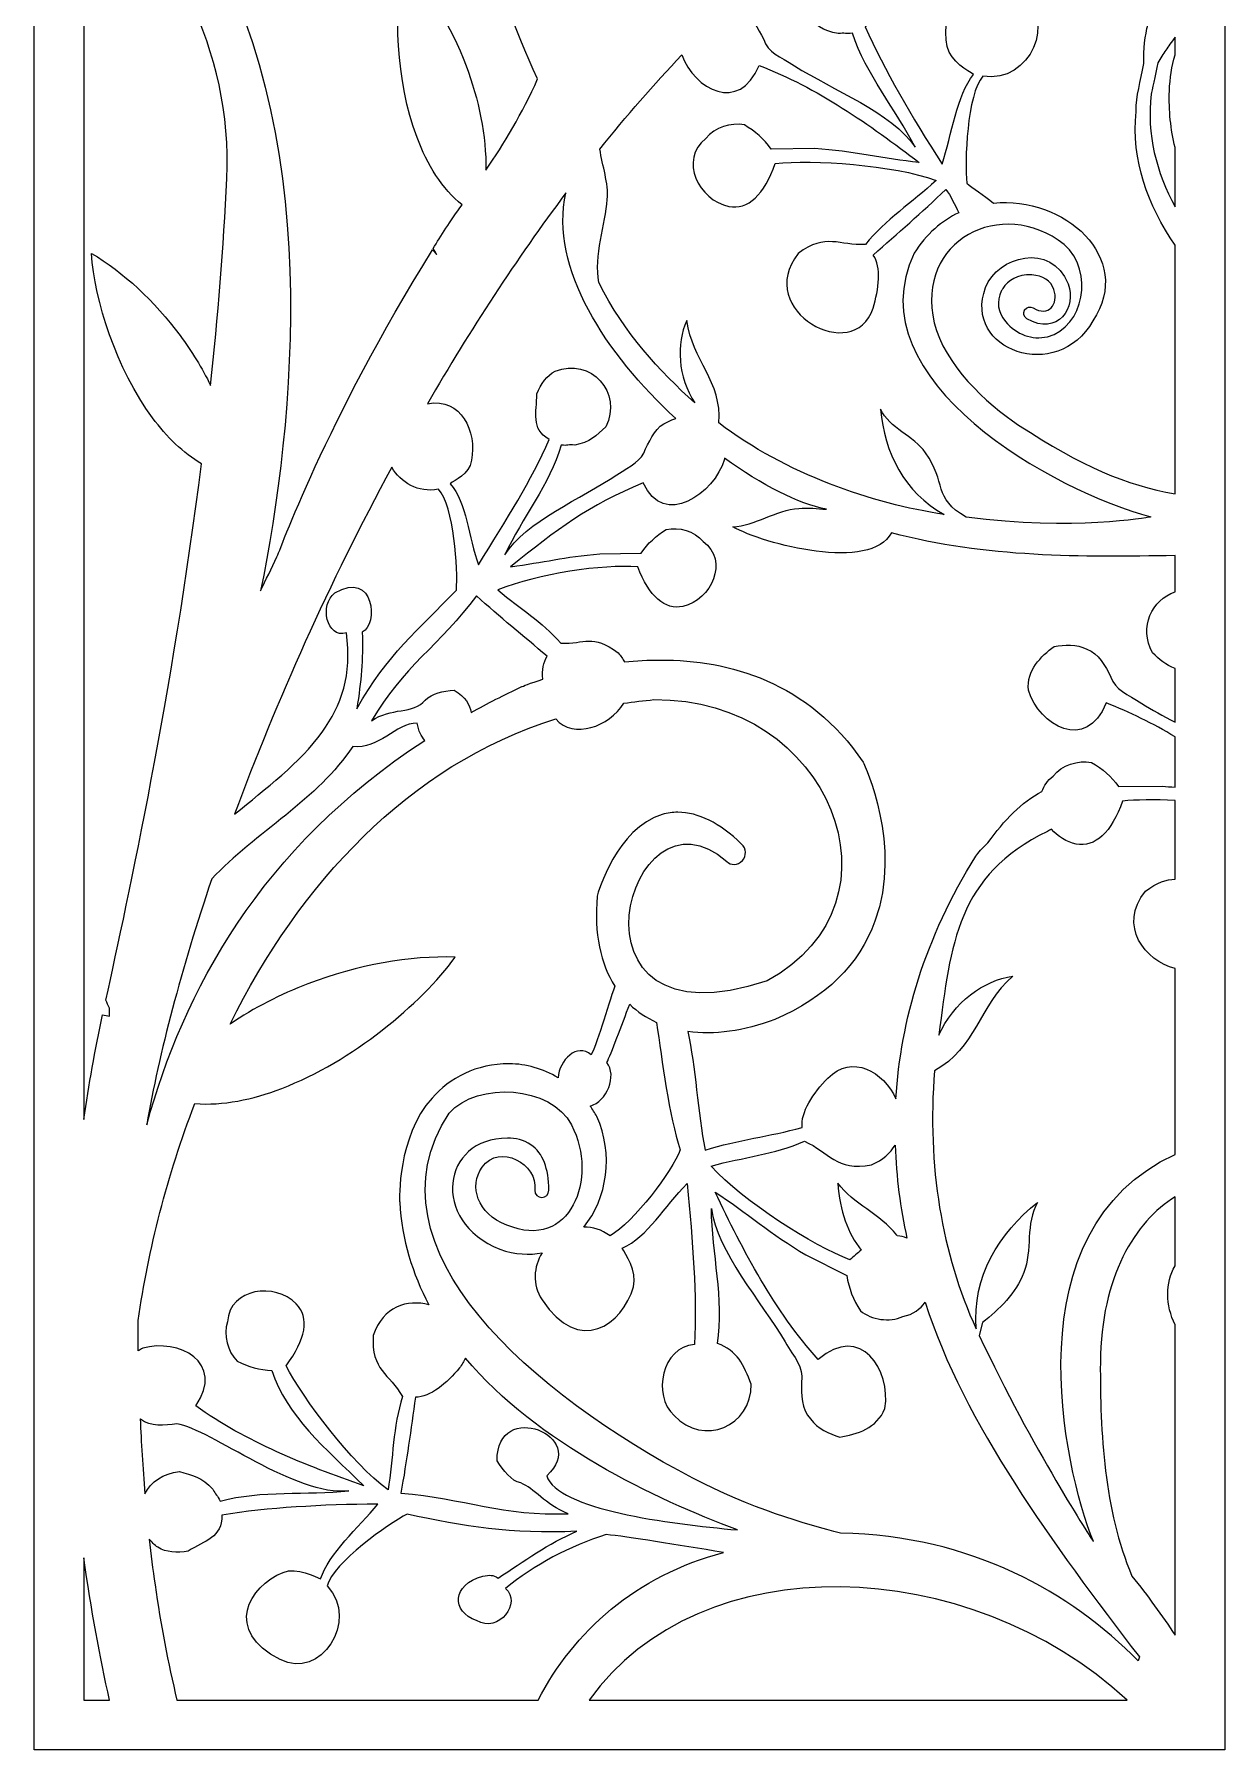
# Model space of a CAD drawing. Header units: centimetres. Extents: x -9.5 to 9.5, y -13.2 to 13.4.
# Drawn here: x -9.5 to -0.93, y -13.2 to -0.85 of the extents above; entities that cross this region are included whole.
import ezdxf

# ---------------------------------------------------------------- set-up
doc = ezdxf.new("R2010")
doc.units = ezdxf.units.CM
doc.header["$MEASUREMENT"] = 0
doc.layers.add('layer 1', color=7, linetype='Continuous')

msp = doc.modelspace()

# ---------------------------------------------------------------- linework, layer by layer
at = {"layer": 'layer 1', "color": 177, "lineweight": 9}
for points, knots in [([(-0.92956, 13.36921), (-0.92956, 13.36921), (-9.49935, 13.36921), (-9.49935, 13.36921), (-9.49935, 13.36921), (-9.49935, 13.36921), (-9.49935, -13.19712), (-9.49935, -13.19712), (-9.49935, -13.19712), (-9.49935, -13.19712), (-0.92956, -13.19712), (-0.92956, -13.19712), (-0.92956, -13.19712), (-0.92956, -13.19712), (-0.92956, 13.36921), (-0.92956, 13.36921)], [0, 0, 0, 0, 0.2, 0.2, 0.2, 0.2, 0.4, 0.4, 0.4, 0.4, 0.6, 0.6, 0.6, 0.6, 1, 1, 1, 1]), ([(-6.39091, -1.07798), (-6.49958, -0.78906), (-6.6611, -0.52551), (-6.84246, -0.33507), (-6.84246, -0.33507), (-6.91388, -0.66609), (-6.89819, -1.18382), (-6.74382, -1.59426), (-6.74382, -1.59426), (-6.66969, -1.79131), (-6.56364, -1.96373), (-6.41997, -2.07923), (-6.41997, -2.07923), (-6.50392, -2.19878), (-6.57697, -2.30368), (-6.62699, -2.39399), (-6.62699, -2.39399), (-6.61844, -2.40848), (-6.60989, -2.42276), (-6.60153, -2.43679), (-6.60153, -2.43679), (-6.60153, -2.43679), (-6.63273, -2.40316), (-6.63273, -2.40316), (-6.63273, -2.40316), (-7.3991, -3.63319), (-7.74266, -4.59514), (-7.75236, -4.61276), (-7.75236, -4.61276), (-7.79281, -4.69584), (-7.83149, -4.77675), (-7.86996, -4.85785), (-7.86996, -4.85785), (-7.63121, -3.67646), (-7.38819, -1.50984), (-8.35142, -0.00371), (-8.35142, -0.00371), (-8.18547, -0.10538), (-7.96209, -0.09946), (-7.89209, 0.11894), (-7.89209, 0.11894), (-7.84659, 0.26104), (-7.82838, 0.42872), (-7.89006, 0.51955), (-7.89006, 0.51955), (-7.70686, 0.68519), (-7.52208, 0.83994), (-7.34224, 1.01521), (-7.34224, 1.01521), (-7.04568, 0.63474), (-6.73202, 0.46075), (-6.48121, 0.04166), (-6.48121, 0.04166), (-6.63593, 0.14968), (-6.81558, 0.08376), (-6.91226, 0.19585), (-6.91226, 0.19585), (-6.96587, 0.25042), (-7.05591, 0.26716), (-7.14441, 0.2686), (-7.14441, 0.2686), (-7.54464, 0.00894), (-6.90847, -0.42982), (-6.84292, 0.01513), (-6.84292, 0.01513), (-6.67311, 0.0939), (-6.52109, -0.0954), (-6.3778, -0.09198), (-6.3778, -0.09198), (-6.17909, -0.38123), (-6.04151, -0.81978), (-5.87629, -1.17302), (-5.87629, -1.17302), (-5.98519, -1.42065), (-6.11963, -1.63975), (-6.24795, -1.83075), (-6.24795, -1.83075), (-6.24554, -1.5811), (-6.29964, -1.32064), (-6.39091, -1.07798)], [0, 0, 0, 0, 0.04761905, 0.04761905, 0.04761905, 0.04761905, 0.0952381, 0.0952381, 0.0952381, 0.0952381, 0.14285714, 0.14285714, 0.14285714, 0.14285714, 0.19047619, 0.19047619, 0.19047619, 0.19047619, 0.23809524, 0.23809524, 0.23809524, 0.23809524, 0.28571429, 0.28571429, 0.28571429, 0.28571429, 0.33333333, 0.33333333, 0.33333333, 0.33333333, 0.38095238, 0.38095238, 0.38095238, 0.38095238, 0.42857143, 0.42857143, 0.42857143, 0.42857143, 0.47619048, 0.47619048, 0.47619048, 0.47619048, 0.52380952, 0.52380952, 0.52380952, 0.52380952, 0.57142857, 0.57142857, 0.57142857, 0.57142857, 0.61904762, 0.61904762, 0.61904762, 0.61904762, 0.66666667, 0.66666667, 0.66666667, 0.66666667, 0.71428571, 0.71428571, 0.71428571, 0.71428571, 0.76190476, 0.76190476, 0.76190476, 0.76190476, 0.80952381, 0.80952381, 0.80952381, 0.80952381, 0.85714286, 0.85714286, 0.85714286, 0.85714286, 0.9047619, 0.9047619, 0.9047619, 0.9047619, 1, 1, 1, 1]), ([(-1.28664, 0.75201), (-1.28664, 0.75201), (-1.28664, -0.43239), (-1.28664, -0.43239), (-1.28664, -0.43239), (-1.32179, -0.46628), (-1.35146, -0.50256), (-1.3764, -0.54109), (-1.3764, -0.54109), (-1.47093, -0.68718), (-1.51631, -0.8536), (-1.51257, -1.06106), (-1.51257, -1.06106), (-1.53338, -1.19888), (-1.56987, -1.28719), (-1.56701, -1.4082), (-1.56701, -1.4082), (-1.60362, -1.75764), (-1.48273, -2.0821), (-1.28664, -2.36996), (-1.28664, -2.36996), (-1.28664, -2.36996), (-1.28664, -4.15856), (-1.28664, -4.15856), (-1.28664, -4.15856), (-1.64346, -4.09686), (-1.95179, -3.96575), (-2.41359, -3.66362), (-2.41359, -3.66362), (-2.64729, -3.50943), (-2.94872, -3.22674), (-3.01999, -2.92797), (-3.01999, -2.92797), (-3.16069, -2.33821), (-2.53636, -2.01219), (-2.08457, -2.3638), (-2.08457, -2.3638), (-1.86734, -2.5623), (-1.94176, -2.95622), (-2.20535, -3.02865), (-2.20535, -3.02865), (-2.31753, -3.0534), (-2.42607, -3.01427), (-2.50839, -2.91783), (-2.50839, -2.91783), (-2.56306, -2.85399), (-2.574, -2.77249), (-2.53777, -2.69994), (-2.53777, -2.69994), (-2.53456, -2.69337), (-2.5308, -2.6867), (-2.52665, -2.68027), (-2.52665, -2.68027), (-2.4913, -2.62567), (-2.42169, -2.5759), (-2.31879, -2.58318), (-2.31879, -2.58318), (-2.23723, -2.58871), (-2.18003, -2.62573), (-2.15932, -2.68786), (-2.15932, -2.68786), (-2.12307, -2.79529), (-2.19914, -2.88773), (-2.30803, -2.82148), (-2.30803, -2.82148), (-2.32903, -2.80922), (-2.35644, -2.81464), (-2.37011, -2.83575), (-2.37011, -2.83575), (-2.37044, -2.83626), (-2.37084, -2.8369), (-2.37115, -2.83755), (-2.37115, -2.83755), (-2.38314, -2.85812), (-2.37553, -2.88609), (-2.35297, -2.89925), (-2.35297, -2.89925), (-2.13158, -3.02683), (-1.99248, -2.815), (-2.05766, -2.6486), (-2.05766, -2.6486), (-2.17783, -2.34179), (-2.56674, -2.44913), (-2.65102, -2.67476), (-2.65102, -2.67476), (-2.81917, -3.12507), (-2.13428, -3.3678), (-1.87808, -2.91452), (-1.87808, -2.91452), (-1.5768, -2.45406), (-2.09019, -2.01653), (-2.59356, -2.06611), (-2.59356, -2.06611), (-2.66654, -2.00781), (-2.74696, -1.95961), (-2.78506, -1.92203), (-2.78506, -1.92203), (-2.8033, -1.76954), (-2.78488, -1.28419), (-2.66999, -1.15311), (-2.66999, -1.15311), (-2.32865, -1.21172), (-2.1247, -0.73481), (-2.41011, -0.57591), (-2.41011, -0.57591), (-2.81306, -0.34619), (-2.98053, -0.6775), (-2.92699, -0.9405), (-2.92699, -0.9405), (-2.90435, -1.05161), (-2.77211, -1.11487), (-2.73794, -1.14166), (-2.73794, -1.14166), (-2.85885, -1.29016), (-2.89577, -1.57424), (-2.96346, -1.7857), (-2.96346, -1.7857), (-3.18464, -1.44245), (-3.37838, -1.10801), (-3.51795, -0.7984), (-3.51795, -0.7984), (-3.37867, -0.71113), (-3.43247, -0.59322), (-3.43383, -0.45038), (-3.43383, -0.45038), (-3.46692, -0.37629), (-3.51409, -0.31152), (-3.57799, -0.28264), (-3.57799, -0.28264), (-3.8519, -0.1815), (-4.08706, -0.46019), (-3.94999, -0.7145), (-3.94999, -0.7145), (-3.88187, -0.77645), (-3.8236, -0.83036), (-3.71145, -0.84687), (-3.71145, -0.84687), (-3.6644, -0.83935), (-3.6566, -0.85127), (-3.60888, -0.84397), (-3.60888, -0.84397), (-3.51116, -1.14168), (-3.30128, -1.38678), (-3.15863, -1.66311), (-3.15863, -1.66311), (-3.32323, -1.41745), (-3.75438, -1.25023), (-4.02581, -1.07904), (-4.02581, -1.07904), (-4.1319, -1.0121), (-4.21877, -0.98122), (-4.2479, -0.88958), (-4.2479, -0.88958), (-4.29149, -0.80795), (-4.33253, -0.71896), (-4.42209, -0.6886), (-4.42209, -0.6886), (-4.44597, -0.67436), (-4.47171, -0.66649), (-4.49805, -0.66263), (-4.49805, -0.66263), (-3.78061, 0.01308), (-3.00546, 0.49724), (-2.19907, 0.66901), (-2.19907, 0.66901), (-1.89932, 0.72272), (-1.591, 0.75022), (-1.28664, 0.75201)], [0, 0, 0, 0, 0.02325581, 0.02325581, 0.02325581, 0.02325581, 0.04651163, 0.04651163, 0.04651163, 0.04651163, 0.06976744, 0.06976744, 0.06976744, 0.06976744, 0.09302326, 0.09302326, 0.09302326, 0.09302326, 0.11627907, 0.11627907, 0.11627907, 0.11627907, 0.13953488, 0.13953488, 0.13953488, 0.13953488, 0.1627907, 0.1627907, 0.1627907, 0.1627907, 0.18604651, 0.18604651, 0.18604651, 0.18604651, 0.20930233, 0.20930233, 0.20930233, 0.20930233, 0.23255814, 0.23255814, 0.23255814, 0.23255814, 0.25581395, 0.25581395, 0.25581395, 0.25581395, 0.27906977, 0.27906977, 0.27906977, 0.27906977, 0.30232558, 0.30232558, 0.30232558, 0.30232558, 0.3255814, 0.3255814, 0.3255814, 0.3255814, 0.34883721, 0.34883721, 0.34883721, 0.34883721, 0.37209302, 0.37209302, 0.37209302, 0.37209302, 0.39534884, 0.39534884, 0.39534884, 0.39534884, 0.41860465, 0.41860465, 0.41860465, 0.41860465, 0.44186047, 0.44186047, 0.44186047, 0.44186047, 0.46511628, 0.46511628, 0.46511628, 0.46511628, 0.48837209, 0.48837209, 0.48837209, 0.48837209, 0.51162791, 0.51162791, 0.51162791, 0.51162791, 0.53488372, 0.53488372, 0.53488372, 0.53488372, 0.55813953, 0.55813953, 0.55813953, 0.55813953, 0.58139535, 0.58139535, 0.58139535, 0.58139535, 0.60465116, 0.60465116, 0.60465116, 0.60465116, 0.62790698, 0.62790698, 0.62790698, 0.62790698, 0.65116279, 0.65116279, 0.65116279, 0.65116279, 0.6744186, 0.6744186, 0.6744186, 0.6744186, 0.69767442, 0.69767442, 0.69767442, 0.69767442, 0.72093023, 0.72093023, 0.72093023, 0.72093023, 0.74418605, 0.74418605, 0.74418605, 0.74418605, 0.76744186, 0.76744186, 0.76744186, 0.76744186, 0.79069767, 0.79069767, 0.79069767, 0.79069767, 0.81395349, 0.81395349, 0.81395349, 0.81395349, 0.8372093, 0.8372093, 0.8372093, 0.8372093, 0.86046512, 0.86046512, 0.86046512, 0.86046512, 0.88372093, 0.88372093, 0.88372093, 0.88372093, 0.90697674, 0.90697674, 0.90697674, 0.90697674, 0.93023256, 0.93023256, 0.93023256, 0.93023256, 0.95348837, 0.95348837, 0.95348837, 0.95348837, 1, 1, 1, 1]), ([(-9.14227, -8.66096), (-9.14227, -8.66096), (-9.14227, 0.39578), (-9.14227, 0.39578), (-9.14227, 0.39578), (-8.5258, -0.13991), (-8.07057, -0.95955), (-8.11346, -1.89026), (-8.11346, -1.89026), (-8.13638, -2.38766), (-8.17739, -2.88838), (-8.23002, -3.37891), (-8.23002, -3.37891), (-8.29136, -3.25329), (-8.36603, -3.13218), (-8.44979, -3.0191), (-8.44979, -3.0191), (-8.63352, -2.77105), (-8.8611, -2.56188), (-9.08774, -2.42848), (-9.08774, -2.42848), (-9.06565, -2.76639), (-8.9086, -3.25997), (-8.6476, -3.61235), (-8.6476, -3.61235), (-8.54565, -3.74999), (-8.42784, -3.86613), (-8.29601, -3.94327), (-8.29601, -3.94327), (-8.50452, -5.59517), (-8.82098, -7.06479), (-8.9841, -7.80192), (-8.9841, -7.80192), (-8.97574, -7.82143), (-8.96713, -7.84083), (-8.95794, -7.86035), (-8.95794, -7.86035), (-8.95794, -7.86035), (-8.95794, -7.91708), (-8.95794, -7.91708), (-8.95794, -7.91708), (-8.97485, -7.91466), (-8.99132, -7.91179), (-9.00785, -7.90873), (-9.00785, -7.90873), (-9.06292, -8.16288), (-9.10709, -8.41378), (-9.14227, -8.66096)], [0, 0, 0, 0, 0.07692308, 0.07692308, 0.07692308, 0.07692308, 0.15384615, 0.15384615, 0.15384615, 0.15384615, 0.23076923, 0.23076923, 0.23076923, 0.23076923, 0.30769231, 0.30769231, 0.30769231, 0.30769231, 0.38461538, 0.38461538, 0.38461538, 0.38461538, 0.46153846, 0.46153846, 0.46153846, 0.46153846, 0.53846154, 0.53846154, 0.53846154, 0.53846154, 0.61538462, 0.61538462, 0.61538462, 0.61538462, 0.69230769, 0.69230769, 0.69230769, 0.69230769, 0.76923077, 0.76923077, 0.76923077, 0.76923077, 0.84615385, 0.84615385, 0.84615385, 0.84615385, 1, 1, 1, 1]), ([(-1.28664, -0.8713), (-1.28664, -0.8713), (-1.28664, -0.99859), (-1.28664, -0.99859), (-1.28664, -0.99859), (-1.3104, -1.08145), (-1.32453, -1.16836), (-1.32787, -1.25763), (-1.32787, -1.25763), (-1.33287, -1.40058), (-1.31883, -1.53707), (-1.28664, -1.6655), (-1.28664, -1.6655), (-1.28664, -1.6655), (-1.28664, -2.09461), (-1.28664, -2.09461), (-1.28664, -2.09461), (-1.42143, -1.84473), (-1.49418, -1.5718), (-1.45776, -1.28189), (-1.45776, -1.28189), (-1.45492, -1.26073), (-1.42871, -1.14925), (-1.41171, -1.05603), (-1.41171, -1.05603), (-1.40263, -1.03976), (-1.393, -1.02397), (-1.38303, -1.00855), (-1.38303, -1.00855), (-1.36428, -0.97958), (-1.34423, -0.95175), (-1.3235, -0.9238), (-1.3235, -0.9238), (-1.31127, -0.90642), (-1.29885, -0.88905), (-1.28664, -0.8713)], [0, 0, 0, 0, 0.1, 0.1, 0.1, 0.1, 0.2, 0.2, 0.2, 0.2, 0.3, 0.3, 0.3, 0.3, 0.4, 0.4, 0.4, 0.4, 0.5, 0.5, 0.5, 0.5, 0.6, 0.6, 0.6, 0.6, 0.7, 0.7, 0.7, 0.7, 0.8, 0.8, 0.8, 0.8, 1, 1, 1, 1]), ([(-4.66535, -1.60206), (-4.59881, -1.52084), (-4.4871, -1.48586), (-4.38772, -1.50329), (-4.38772, -1.50329), (-4.30933, -1.55056), (-4.24517, -1.60527), (-4.19371, -1.67732), (-4.19371, -1.67732), (-4.19371, -1.67732), (-3.88047, -1.67466), (-3.88047, -1.67466), (-3.88047, -1.67466), (-3.60706, -1.69153), (-3.38192, -1.74883), (-3.12913, -1.77427), (-3.12913, -1.77427), (-3.48617, -1.50151), (-3.86414, -1.23532), (-4.28214, -1.07542), (-4.28214, -1.07542), (-4.42404, -1.42382), (-4.74812, -1.24752), (-4.83737, -1.00065), (-4.83737, -1.00065), (-5.03958, -1.21315), (-5.23659, -1.44006), (-5.42778, -1.67851), (-5.42778, -1.67851), (-5.41009, -1.79801), (-5.36413, -1.9213), (-5.37414, -2.04142), (-5.37414, -2.04142), (-5.3875, -2.21254), (-5.4716, -2.44888), (-5.43495, -2.63888), (-5.43495, -2.63888), (-5.2482, -3.00872), (-5.00136, -3.27318), (-4.74307, -3.50521), (-4.74307, -3.50521), (-4.86721, -3.31672), (-4.87993, -3.07928), (-4.8026, -2.91164), (-4.8026, -2.91164), (-4.76241, -3.19862), (-4.54696, -3.35077), (-4.57091, -3.64908), (-4.57091, -3.64908), (-4.09292, -4.01509), (-3.4637, -4.23154), (-2.94921, -4.3072), (-2.94921, -4.3072), (-3.23927, -4.14915), (-3.37743, -3.86098), (-3.4078, -3.55044), (-3.4078, -3.55044), (-3.34039, -3.68872), (-3.16986, -3.74097), (-3.08385, -3.86296), (-3.08385, -3.86296), (-2.92937, -4.07878), (-3.03105, -4.19059), (-2.79136, -4.32582), (-2.79136, -4.32582), (-2.01005, -4.43103), (-1.48216, -4.32726), (-1.46757, -4.32584), (-1.46757, -4.32584), (-1.46757, -4.32584), (-1.46129, -4.32449), (-1.46129, -4.32449), (-1.46129, -4.32449), (-2.14645, -4.14597), (-3.60132, -3.34221), (-3.16571, -2.42748), (-3.16571, -2.42748), (-3.07731, -2.28813), (-2.96548, -2.19347), (-2.84397, -2.13543), (-2.84397, -2.13543), (-2.87294, -2.07803), (-2.90118, -2.0145), (-2.9374, -1.96797), (-2.9374, -1.96797), (-3.10875, -2.13495), (-3.28479, -2.28241), (-3.45935, -2.44022), (-3.45935, -2.44022), (-3.40058, -2.52676), (-3.41792, -2.68651), (-3.46128, -2.82192), (-3.46128, -2.82192), (-3.59586, -3.24182), (-4.32567, -2.83766), (-3.99966, -2.42941), (-3.99966, -2.42941), (-3.80128, -2.27689), (-3.70277, -2.3765), (-3.51597, -2.36378), (-3.51597, -2.36378), (-3.37202, -2.18731), (-3.17842, -2.06092), (-3.00761, -1.90374), (-3.00761, -1.90374), (-3.31548, -1.7893), (-3.89882, -1.75312), (-4.16466, -1.78188), (-4.16466, -1.78188), (-4.24474, -2.00593), (-4.36145, -2.11783), (-4.49933, -2.0904), (-4.49933, -2.0904), (-4.71517, -2.04727), (-4.85943, -1.7548), (-4.66535, -1.60206)], [0, 0, 0, 0, 0.03333333, 0.03333333, 0.03333333, 0.03333333, 0.06666667, 0.06666667, 0.06666667, 0.06666667, 0.1, 0.1, 0.1, 0.1, 0.13333333, 0.13333333, 0.13333333, 0.13333333, 0.16666667, 0.16666667, 0.16666667, 0.16666667, 0.2, 0.2, 0.2, 0.2, 0.23333333, 0.23333333, 0.23333333, 0.23333333, 0.26666667, 0.26666667, 0.26666667, 0.26666667, 0.3, 0.3, 0.3, 0.3, 0.33333333, 0.33333333, 0.33333333, 0.33333333, 0.36666667, 0.36666667, 0.36666667, 0.36666667, 0.4, 0.4, 0.4, 0.4, 0.43333333, 0.43333333, 0.43333333, 0.43333333, 0.46666667, 0.46666667, 0.46666667, 0.46666667, 0.5, 0.5, 0.5, 0.5, 0.53333333, 0.53333333, 0.53333333, 0.53333333, 0.56666667, 0.56666667, 0.56666667, 0.56666667, 0.6, 0.6, 0.6, 0.6, 0.63333333, 0.63333333, 0.63333333, 0.63333333, 0.66666667, 0.66666667, 0.66666667, 0.66666667, 0.7, 0.7, 0.7, 0.7, 0.73333333, 0.73333333, 0.73333333, 0.73333333, 0.76666667, 0.76666667, 0.76666667, 0.76666667, 0.8, 0.8, 0.8, 0.8, 0.83333333, 0.83333333, 0.83333333, 0.83333333, 0.86666667, 0.86666667, 0.86666667, 0.86666667, 0.9, 0.9, 0.9, 0.9, 0.93333333, 0.93333333, 0.93333333, 0.93333333, 1, 1, 1, 1]), ([(-4.88133, -3.61691), (-4.90106, -3.62165), (-4.92018, -3.6291), (-4.93809, -3.64043), (-4.93809, -3.64043), (-5.02236, -3.6715), (-5.05909, -3.75704), (-5.0984, -3.83563), (-5.0984, -3.83563), (-5.12375, -3.92335), (-5.20543, -3.95487), (-5.30445, -4.02108), (-5.30445, -4.02108), (-5.55781, -4.19045), (-5.96288, -4.36007), (-6.11296, -4.59743), (-6.11296, -4.59743), (-5.98451, -4.33152), (-5.79146, -4.09354), (-5.7062, -3.80845), (-5.7062, -3.80845), (-5.66071, -3.81419), (-5.6536, -3.80267), (-5.60875, -3.80862), (-5.60875, -3.80862), (-5.5027, -3.79011), (-5.44872, -3.73746), (-5.38563, -3.67693), (-5.38563, -3.67693), (-5.26192, -3.43205), (-5.4922, -3.17343), (-5.74967, -3.27635), (-5.74967, -3.27635), (-5.80962, -3.30538), (-5.85276, -3.36804), (-5.8823, -3.43922), (-5.8823, -3.43922), (-5.87999, -3.57486), (-5.92811, -3.68815), (-5.79366, -3.76749), (-5.79366, -3.76749), (-5.91835, -4.06493), (-6.10069, -4.33954), (-6.302, -4.67098), (-6.302, -4.67098), (-6.3716, -4.47194), (-6.38652, -4.22368), (-6.50504, -4.08576), (-6.50504, -4.08576), (-6.4733, -4.05948), (-6.36972, -4.02334), (-6.3511, -3.91729), (-6.3511, -3.91729), (-6.31477, -3.71111), (-6.42127, -3.46492), (-6.66929, -3.51012), (-6.66929, -3.51012), (-6.36224, -2.98064), (-6.02834, -2.46812), (-5.67189, -1.99325), (-5.67189, -1.99325), (-5.79497, -2.53138), (-5.38259, -3.1561), (-4.88133, -3.61691)], [0, 0, 0, 0, 0.05882353, 0.05882353, 0.05882353, 0.05882353, 0.11764706, 0.11764706, 0.11764706, 0.11764706, 0.17647059, 0.17647059, 0.17647059, 0.17647059, 0.23529412, 0.23529412, 0.23529412, 0.23529412, 0.29411765, 0.29411765, 0.29411765, 0.29411765, 0.35294118, 0.35294118, 0.35294118, 0.35294118, 0.41176471, 0.41176471, 0.41176471, 0.41176471, 0.47058824, 0.47058824, 0.47058824, 0.47058824, 0.52941176, 0.52941176, 0.52941176, 0.52941176, 0.58823529, 0.58823529, 0.58823529, 0.58823529, 0.64705882, 0.64705882, 0.64705882, 0.64705882, 0.70588235, 0.70588235, 0.70588235, 0.70588235, 0.76470588, 0.76470588, 0.76470588, 0.76470588, 0.82352941, 0.82352941, 0.82352941, 0.82352941, 0.88235294, 0.88235294, 0.88235294, 0.88235294, 1, 1, 1, 1]), ([(-1.28664, -4.60356), (-1.28664, -4.60356), (-1.28664, -4.86499), (-1.28664, -4.86499), (-1.28664, -4.86499), (-1.45261, -4.9201), (-1.54996, -5.11805), (-1.45022, -5.30311), (-1.45022, -5.30311), (-1.39912, -5.34958), (-1.35356, -5.39152), (-1.28664, -5.41656), (-1.28664, -5.41656), (-1.28664, -5.41656), (-1.28664, -5.80331), (-1.28664, -5.80331), (-1.28664, -5.80331), (-1.37232, -5.75736), (-1.45469, -5.71265), (-1.52604, -5.66765), (-1.52604, -5.66765), (-1.63213, -5.60073), (-1.719, -5.56984), (-1.74813, -5.47819), (-1.74813, -5.47819), (-1.79172, -5.39658), (-1.83276, -5.30757), (-1.92232, -5.27721), (-1.92232, -5.27721), (-1.99474, -5.23404), (-2.08396, -5.24977), (-2.15674, -5.25646), (-2.15674, -5.25646), (-2.25316, -5.32935), (-2.35604, -5.42687), (-2.34319, -5.57285), (-2.34319, -5.57285), (-2.26277, -5.82814), (-1.9274, -6.02012), (-1.78237, -5.66405), (-1.78237, -5.66405), (-1.61081, -5.72968), (-1.44603, -5.81318), (-1.28664, -5.90772), (-1.28664, -5.90772), (-1.28664, -5.90772), (-1.28664, -6.27073), (-1.28664, -6.27073), (-1.28664, -6.27073), (-1.31742, -6.26776), (-1.34872, -6.26525), (-1.3807, -6.26327), (-1.3807, -6.26327), (-1.3807, -6.26327), (-1.69393, -6.26595), (-1.69393, -6.26595), (-1.69393, -6.26595), (-1.7454, -6.19388), (-1.80956, -6.13919), (-1.88796, -6.09192), (-1.88796, -6.09192), (-1.98735, -6.07449), (-2.09904, -6.10945), (-2.16558, -6.19069), (-2.16558, -6.19069), (-2.20599, -6.22249), (-2.23171, -6.26033), (-2.24519, -6.30074), (-2.24519, -6.30074), (-2.39358, -6.37821), (-2.51652, -6.507), (-2.63368, -6.67007), (-2.63368, -6.67007), (-2.67133, -6.70392), (-2.70899, -6.74679), (-2.72066, -6.76626), (-2.72066, -6.76626), (-3.08959, -7.35663), (-3.2619, -7.94998), (-3.29681, -8.51191), (-3.29681, -8.51191), (-3.38603, -8.31825), (-3.61, -8.18682), (-3.78678, -8.36418), (-3.78678, -8.36418), (-3.89208, -8.46992), (-3.98475, -8.61082), (-3.97129, -8.71978), (-3.97129, -8.71978), (-4.20987, -8.78365), (-4.43003, -8.80736), (-4.67001, -8.88132), (-4.67001, -8.88132), (-4.7209, -8.6146), (-4.74048, -8.27942), (-4.79472, -8.02786), (-4.79472, -8.02786), (-4.60639, -8.05505), (-4.39129, -8.02699), (-4.16835, -7.94147), (-4.16835, -7.94147), (-3.79972, -7.78346), (-3.56056, -7.54641), (-3.4471, -7.2343), (-3.4471, -7.2343), (-3.25056, -6.68929), (-3.5201, -6.11403), (-3.53215, -6.08959), (-3.53215, -6.08959), (-3.92899, -5.50835), (-4.49857, -5.35489), (-4.98947, -5.35489), (-4.98947, -5.35489), (-5.07953, -5.35489), (-5.16694, -5.36005), (-5.25014, -5.36868), (-5.25014, -5.36868), (-5.26214, -5.34704), (-5.27696, -5.32534), (-5.29521, -5.30369), (-5.29521, -5.30369), (-5.48738, -5.1639), (-5.53221, -5.24116), (-5.70985, -5.2338), (-5.70985, -5.2338), (-5.85096, -5.0699), (-5.99552, -4.99504), (-6.16161, -4.85015), (-6.16161, -4.85015), (-5.87223, -4.73375), (-5.40799, -4.66421), (-5.15491, -4.68481), (-5.15491, -4.68481), (-5.07325, -4.89551), (-4.95961, -4.99877), (-4.8294, -4.96927), (-4.8294, -4.96927), (-4.6256, -4.92286), (-4.49602, -4.64157), (-4.68413, -4.50148), (-4.68413, -4.50148), (-4.74934, -4.42604), (-4.85627, -4.39565), (-4.95018, -4.41472), (-4.95018, -4.41472), (-5.02341, -4.46157), (-5.08293, -4.51511), (-5.12997, -4.58482), (-5.12997, -4.58482), (-5.12997, -4.58482), (-5.42739, -4.59021), (-5.42739, -4.59021), (-5.42739, -4.59021), (-5.68654, -4.61312), (-5.83063, -4.6527), (-6.06995, -4.68323), (-6.06995, -4.68323), (-5.73788, -4.41529), (-5.50856, -4.24174), (-5.1158, -4.07939), (-5.1158, -4.07939), (-4.96912, -4.41378), (-4.601, -4.15485), (-4.53109, -3.91046), (-4.53109, -3.91046), (-4.53094, -3.90798), (-4.53084, -3.9055), (-4.53076, -3.90305), (-4.53076, -3.90305), (-4.26216, -4.09636), (-3.99694, -4.23041), (-3.79719, -4.27029), (-3.79719, -4.27029), (-3.86245, -4.26456), (-3.92786, -4.25879), (-3.99577, -4.26347), (-3.99577, -4.26347), (-4.16222, -4.27622), (-4.31062, -4.38848), (-4.47149, -4.39663), (-4.47149, -4.39663), (-4.24687, -4.52249), (-3.47311, -4.72332), (-3.32902, -4.43871), (-3.32902, -4.43871), (-2.64726, -4.62133), (-1.95979, -4.61355), (-1.28664, -4.60356)], [0, 0, 0, 0, 0.02083333, 0.02083333, 0.02083333, 0.02083333, 0.04166667, 0.04166667, 0.04166667, 0.04166667, 0.0625, 0.0625, 0.0625, 0.0625, 0.08333333, 0.08333333, 0.08333333, 0.08333333, 0.10416667, 0.10416667, 0.10416667, 0.10416667, 0.125, 0.125, 0.125, 0.125, 0.14583333, 0.14583333, 0.14583333, 0.14583333, 0.16666667, 0.16666667, 0.16666667, 0.16666667, 0.1875, 0.1875, 0.1875, 0.1875, 0.20833333, 0.20833333, 0.20833333, 0.20833333, 0.22916667, 0.22916667, 0.22916667, 0.22916667, 0.25, 0.25, 0.25, 0.25, 0.27083333, 0.27083333, 0.27083333, 0.27083333, 0.29166667, 0.29166667, 0.29166667, 0.29166667, 0.3125, 0.3125, 0.3125, 0.3125, 0.33333333, 0.33333333, 0.33333333, 0.33333333, 0.35416667, 0.35416667, 0.35416667, 0.35416667, 0.375, 0.375, 0.375, 0.375, 0.39583333, 0.39583333, 0.39583333, 0.39583333, 0.41666667, 0.41666667, 0.41666667, 0.41666667, 0.4375, 0.4375, 0.4375, 0.4375, 0.45833333, 0.45833333, 0.45833333, 0.45833333, 0.47916667, 0.47916667, 0.47916667, 0.47916667, 0.5, 0.5, 0.5, 0.5, 0.52083333, 0.52083333, 0.52083333, 0.52083333, 0.54166667, 0.54166667, 0.54166667, 0.54166667, 0.5625, 0.5625, 0.5625, 0.5625, 0.58333333, 0.58333333, 0.58333333, 0.58333333, 0.60416667, 0.60416667, 0.60416667, 0.60416667, 0.625, 0.625, 0.625, 0.625, 0.64583333, 0.64583333, 0.64583333, 0.64583333, 0.66666667, 0.66666667, 0.66666667, 0.66666667, 0.6875, 0.6875, 0.6875, 0.6875, 0.70833333, 0.70833333, 0.70833333, 0.70833333, 0.72916667, 0.72916667, 0.72916667, 0.72916667, 0.75, 0.75, 0.75, 0.75, 0.77083333, 0.77083333, 0.77083333, 0.77083333, 0.79166667, 0.79166667, 0.79166667, 0.79166667, 0.8125, 0.8125, 0.8125, 0.8125, 0.83333333, 0.83333333, 0.83333333, 0.83333333, 0.85416667, 0.85416667, 0.85416667, 0.85416667, 0.875, 0.875, 0.875, 0.875, 0.89583333, 0.89583333, 0.89583333, 0.89583333, 0.91666667, 0.91666667, 0.91666667, 0.91666667, 0.9375, 0.9375, 0.9375, 0.9375, 0.95833333, 0.95833333, 0.95833333, 0.95833333, 1, 1, 1, 1]), ([(-6.92576, -3.96759), (-6.86144, -4.0765), (-6.73795, -4.15515), (-6.5897, -4.12562), (-6.5897, -4.12562), (-6.47732, -4.24716), (-6.4476, -4.70745), (-6.46107, -4.85267), (-6.46107, -4.85267), (-6.73963, -5.14301), (-6.95452, -5.30902), (-7.17799, -5.70714), (-7.17799, -5.70714), (-7.14501, -5.49908), (-7.13296, -5.36306), (-7.1381, -5.15358), (-7.1381, -5.15358), (-7.02378, -5.10355), (-7.04683, -4.70315), (-7.33538, -4.87245), (-7.33538, -4.87245), (-7.44797, -4.95613), (-7.39575, -5.20337), (-7.25263, -5.15939), (-7.25263, -5.15939), (-7.21004, -5.46259), (-7.28879, -5.68155), (-7.42709, -5.87403), (-7.42709, -5.87403), (-7.58867, -6.09892), (-7.83161, -6.2773), (-8.05796, -6.4652), (-8.05796, -6.4652), (-7.7593, -5.65697), (-7.37633, -4.79902), (-6.92576, -3.96759)], [0, 0, 0, 0, 0.1, 0.1, 0.1, 0.1, 0.2, 0.2, 0.2, 0.2, 0.3, 0.3, 0.3, 0.3, 0.4, 0.4, 0.4, 0.4, 0.5, 0.5, 0.5, 0.5, 0.6, 0.6, 0.6, 0.6, 0.7, 0.7, 0.7, 0.7, 0.8, 0.8, 0.8, 0.8, 1, 1, 1, 1]), ([(-6.35417, -5.73267), (-6.36159, -5.67725), (-6.39761, -5.62062), (-6.47628, -5.5725), (-6.47628, -5.5725), (-6.55631, -5.57592), (-6.63733, -5.59325), (-6.68452, -5.64388), (-6.68452, -5.64388), (-6.76928, -5.74758), (-6.93335, -5.69229), (-7.07069, -5.7937), (-7.07069, -5.7937), (-6.85391, -5.40861), (-6.5744, -5.2437), (-6.31529, -4.89243), (-6.31529, -4.89243), (-6.14841, -5.04664), (-5.97755, -5.18217), (-5.80788, -5.32759), (-5.80788, -5.32759), (-5.83474, -5.3695), (-5.843, -5.42837), (-5.83893, -5.49272), (-5.83893, -5.49272), (-5.93188, -5.52249), (-5.98677, -5.54556), (-5.98971, -5.54664), (-5.98971, -5.54664), (-6.11671, -5.60616), (-6.23807, -5.66825), (-6.35417, -5.73267)], [0, 0, 0, 0, 0.11111111, 0.11111111, 0.11111111, 0.11111111, 0.22222222, 0.22222222, 0.22222222, 0.22222222, 0.33333333, 0.33333333, 0.33333333, 0.33333333, 0.44444444, 0.44444444, 0.44444444, 0.44444444, 0.55555556, 0.55555556, 0.55555556, 0.55555556, 0.66666667, 0.66666667, 0.66666667, 0.66666667, 0.77777778, 0.77777778, 0.77777778, 0.77777778, 1, 1, 1, 1]), ([(-7.52926, -7.68589), (-7.17186, -7.54898), (-6.79454, -7.48195), (-6.46867, -7.49347), (-6.46867, -7.49347), (-6.71695, -7.83207), (-7.21006, -8.24348), (-7.71776, -8.43798), (-7.71776, -8.43798), (-7.92921, -8.51899), (-8.14324, -8.56247), (-8.34336, -8.54762), (-8.34336, -8.54762), (-8.54268, -9.06395), (-8.67766, -9.59944), (-8.75125, -10.10932), (-8.75125, -10.10932), (-8.75159, -10.16642), (-8.75153, -10.24022), (-8.75053, -10.32749), (-8.75053, -10.32749), (-8.74072, -10.32032), (-8.73022, -10.31364), (-8.71885, -10.30751), (-8.71885, -10.30751), (-8.46307, -10.23471), (-8.12052, -10.40806), (-8.3367, -10.72299), (-8.3367, -10.72299), (-7.97561, -10.98243), (-7.54819, -11.15056), (-7.12678, -11.29774), (-7.12678, -11.29774), (-7.40611, -11.0258), (-7.68105, -10.79989), (-7.78897, -10.46743), (-7.78897, -10.46743), (-7.8769, -10.4641), (-7.95732, -10.44079), (-8.0394, -10.40157), (-8.0394, -10.40157), (-8.10818, -10.32862), (-8.14019, -10.21684), (-8.10914, -10.11723), (-8.10914, -10.11723), (-8.08851, -9.87274), (-7.76699, -9.83262), (-7.61326, -9.98812), (-7.61326, -9.98812), (-7.51516, -10.08753), (-7.54421, -10.24552), (-7.68635, -10.4344), (-7.68635, -10.4344), (-7.56494, -10.67069), (-7.21614, -11.13491), (-6.95293, -11.32781), (-6.95293, -11.32781), (-6.91586, -11.10022), (-6.91681, -10.8705), (-6.84903, -10.65463), (-6.84903, -10.65463), (-6.94058, -10.49269), (-7.07706, -10.46538), (-7.05893, -10.21744), (-7.05893, -10.21744), (-6.98972, -10.00472), (-6.81393, -9.95518), (-6.65838, -9.99491), (-6.65838, -9.99491), (-6.77713, -9.7725), (-6.85321, -9.52723), (-6.86861, -9.25751), (-6.86861, -9.25751), (-6.87116, -9.23933), (-6.88683, -8.78827), (-6.63598, -8.50754), (-6.63598, -8.50754), (-6.50709, -8.36261), (-6.31998, -8.26079), (-6.07834, -8.26079), (-6.07834, -8.26079), (-5.9608, -8.26079), (-5.83735, -8.2981), (-5.72808, -8.36146), (-5.72808, -8.36146), (-5.72195, -8.23592), (-5.59061, -8.10578), (-5.49149, -8.19723), (-5.49149, -8.19723), (-5.45697, -8.14528), (-5.37006, -7.84505), (-5.32061, -7.70129), (-5.32061, -7.70129), (-5.42211, -7.54092), (-5.47114, -7.32439), (-5.44674, -7.05398), (-5.44674, -7.05398), (-5.44272, -7.03381), (-5.30686, -6.5618), (-4.97868, -6.4666), (-4.97868, -6.4666), (-4.94155, -6.45606), (-4.90397, -6.45077), (-4.86548, -6.45077), (-4.86548, -6.45077), (-4.71993, -6.45077), (-4.56627, -6.52684), (-4.40732, -6.67921), (-4.40732, -6.67921), (-4.37305, -6.7117), (-4.37108, -6.76428), (-4.40138, -6.7988), (-4.40138, -6.7988), (-4.41747, -6.81705), (-4.43942, -6.82623), (-4.46117, -6.82623), (-4.46117, -6.82623), (-4.48032, -6.82623), (-4.49966, -6.81902), (-4.51484, -6.80492), (-4.51484, -6.80492), (-5.2255, -6.16636), (-5.77084, -8.18675), (-4.2231, -7.66338), (-4.2231, -7.66338), (-3.17685, -7.09642), (-3.77553, -5.6218), (-5.03847, -5.64024), (-5.03847, -5.64024), (-5.11209, -5.64655), (-5.18452, -5.65523), (-5.25585, -5.66601), (-5.25585, -5.66601), (-5.35982, -5.83666), (-5.61791, -5.92459), (-5.74589, -5.77893), (-5.74589, -5.77893), (-6.81458, -6.11446), (-7.58725, -6.97047), (-8.09044, -7.97448), (-8.09044, -7.97448), (-7.91746, -7.85814), (-7.72641, -7.76142), (-7.52926, -7.68589)], [0, 0, 0, 0, 0.02702703, 0.02702703, 0.02702703, 0.02702703, 0.05405405, 0.05405405, 0.05405405, 0.05405405, 0.08108108, 0.08108108, 0.08108108, 0.08108108, 0.10810811, 0.10810811, 0.10810811, 0.10810811, 0.13513514, 0.13513514, 0.13513514, 0.13513514, 0.16216216, 0.16216216, 0.16216216, 0.16216216, 0.18918919, 0.18918919, 0.18918919, 0.18918919, 0.21621622, 0.21621622, 0.21621622, 0.21621622, 0.24324324, 0.24324324, 0.24324324, 0.24324324, 0.27027027, 0.27027027, 0.27027027, 0.27027027, 0.2972973, 0.2972973, 0.2972973, 0.2972973, 0.32432432, 0.32432432, 0.32432432, 0.32432432, 0.35135135, 0.35135135, 0.35135135, 0.35135135, 0.37837838, 0.37837838, 0.37837838, 0.37837838, 0.40540541, 0.40540541, 0.40540541, 0.40540541, 0.43243243, 0.43243243, 0.43243243, 0.43243243, 0.45945946, 0.45945946, 0.45945946, 0.45945946, 0.48648649, 0.48648649, 0.48648649, 0.48648649, 0.51351351, 0.51351351, 0.51351351, 0.51351351, 0.54054054, 0.54054054, 0.54054054, 0.54054054, 0.56756757, 0.56756757, 0.56756757, 0.56756757, 0.59459459, 0.59459459, 0.59459459, 0.59459459, 0.62162162, 0.62162162, 0.62162162, 0.62162162, 0.64864865, 0.64864865, 0.64864865, 0.64864865, 0.67567568, 0.67567568, 0.67567568, 0.67567568, 0.7027027, 0.7027027, 0.7027027, 0.7027027, 0.72972973, 0.72972973, 0.72972973, 0.72972973, 0.75675676, 0.75675676, 0.75675676, 0.75675676, 0.78378378, 0.78378378, 0.78378378, 0.78378378, 0.81081081, 0.81081081, 0.81081081, 0.81081081, 0.83783784, 0.83783784, 0.83783784, 0.83783784, 0.86486486, 0.86486486, 0.86486486, 0.86486486, 0.89189189, 0.89189189, 0.89189189, 0.89189189, 0.91891892, 0.91891892, 0.91891892, 0.91891892, 0.94594595, 0.94594595, 0.94594595, 0.94594595, 1, 1, 1, 1]), ([(-8.22222, -6.92991), (-7.90986, -6.59903), (-7.45188, -6.35371), (-7.20724, -5.97648), (-7.20724, -5.97648), (-7.01816, -6.00252), (-6.89841, -5.80784), (-6.74291, -5.80901), (-6.74291, -5.80901), (-6.73301, -5.8657), (-6.71318, -5.90609), (-6.68752, -5.93309), (-6.68752, -5.93309), (-7.87593, -6.70658), (-8.42564, -7.743), (-8.69039, -8.69929), (-8.69039, -8.69929), (-8.60014, -8.18193), (-8.44087, -7.57782), (-8.22222, -6.92991)], [0, 0, 0, 0, 0.16666667, 0.16666667, 0.16666667, 0.16666667, 0.33333333, 0.33333333, 0.33333333, 0.33333333, 0.5, 0.5, 0.5, 0.5, 0.66666667, 0.66666667, 0.66666667, 0.66666667, 1, 1, 1, 1]), ([(-1.28664, -6.36507), (-1.28664, -6.36507), (-1.28664, -6.93219), (-1.28664, -6.93219), (-1.28664, -6.93219), (-1.34932, -6.93391), (-1.41558, -6.9532), (-1.49991, -7.01803), (-1.49991, -7.01803), (-1.70064, -7.26942), (-1.50108, -7.51914), (-1.28664, -7.57598), (-1.28664, -7.57598), (-1.28664, -7.57598), (-1.28664, -8.9131), (-1.28664, -8.9131), (-1.28664, -8.9131), (-2.46965, -9.45496), (-2.09105, -11.16205), (-1.87479, -11.6991), (-1.87479, -11.6991), (-1.88523, -11.68596), (-2.31174, -11.03312), (-2.69638, -10.21715), (-2.69638, -10.21715), (-2.69638, -10.21715), (-2.67425, -10.12355), (-2.67425, -10.12355), (-2.67425, -10.12355), (-2.55089, -10.02864), (-2.43383, -9.91174), (-2.37546, -9.76354), (-2.37546, -9.76354), (-2.31174, -9.60507), (-2.36756, -9.40877), (-2.27662, -9.25804), (-2.27662, -9.25804), (-2.55607, -9.48028), (-2.74701, -9.79215), (-2.71853, -10.16905), (-2.71853, -10.16905), (-2.96568, -9.62779), (-3.07313, -8.9974), (-3.01869, -8.31067), (-3.01869, -8.31067), (-2.71722, -8.14824), (-2.70497, -7.84669), (-2.45428, -7.62967), (-2.45428, -7.62967), (-2.6634, -7.65959), (-2.88358, -7.81942), (-2.9875, -8.05586), (-2.9875, -8.05586), (-2.89921, -7.39091), (-2.85903, -6.90833), (-2.20491, -6.58823), (-2.20491, -6.58823), (-2.19553, -6.58322), (-2.18638, -6.57784), (-2.17736, -6.5722), (-2.17736, -6.5722), (-2.13157, -6.62508), (-2.06929, -6.66509), (-1.99956, -6.67903), (-1.99956, -6.67903), (-1.8617, -6.70644), (-1.74497, -6.59456), (-1.66489, -6.37049), (-1.66489, -6.37049), (-1.57016, -6.36024), (-1.43515, -6.35822), (-1.28664, -6.36507)], [0, 0, 0, 0, 0.05263158, 0.05263158, 0.05263158, 0.05263158, 0.10526316, 0.10526316, 0.10526316, 0.10526316, 0.15789474, 0.15789474, 0.15789474, 0.15789474, 0.21052632, 0.21052632, 0.21052632, 0.21052632, 0.26315789, 0.26315789, 0.26315789, 0.26315789, 0.31578947, 0.31578947, 0.31578947, 0.31578947, 0.36842105, 0.36842105, 0.36842105, 0.36842105, 0.42105263, 0.42105263, 0.42105263, 0.42105263, 0.47368421, 0.47368421, 0.47368421, 0.47368421, 0.52631579, 0.52631579, 0.52631579, 0.52631579, 0.57894737, 0.57894737, 0.57894737, 0.57894737, 0.63157895, 0.63157895, 0.63157895, 0.63157895, 0.68421053, 0.68421053, 0.68421053, 0.68421053, 0.73684211, 0.73684211, 0.73684211, 0.73684211, 0.78947368, 0.78947368, 0.78947368, 0.78947368, 0.84210526, 0.84210526, 0.84210526, 0.84210526, 0.89473684, 0.89473684, 0.89473684, 0.89473684, 1, 1, 1, 1]), ([(-5.54337, -9.43632), (-5.48022, -9.43514), (-5.41515, -9.45401), (-5.35439, -9.49959), (-5.35439, -9.49959), (-5.18434, -9.40242), (-4.90508, -9.0322), (-4.84915, -8.88105), (-4.84915, -8.88105), (-4.93078, -8.63284), (-4.97734, -8.24359), (-5.02094, -7.96246), (-5.02094, -7.96246), (-5.09233, -7.92974), (-5.15696, -7.8865), (-5.21317, -7.83286), (-5.21317, -7.83286), (-5.26884, -7.97547), (-5.34876, -8.19558), (-5.37758, -8.25212), (-5.37758, -8.25212), (-5.30219, -8.34469), (-5.37732, -8.53442), (-5.49818, -8.56472), (-5.49818, -8.56472), (-5.48021, -8.58924), (-5.46409, -8.6148), (-5.45022, -8.64121), (-5.45022, -8.64121), (-5.32661, -8.90656), (-5.3754, -9.23276), (-5.54337, -9.43632)], [0, 0, 0, 0, 0.11111111, 0.11111111, 0.11111111, 0.11111111, 0.22222222, 0.22222222, 0.22222222, 0.22222222, 0.33333333, 0.33333333, 0.33333333, 0.33333333, 0.44444444, 0.44444444, 0.44444444, 0.44444444, 0.55555556, 0.55555556, 0.55555556, 0.55555556, 0.66666667, 0.66666667, 0.66666667, 0.66666667, 0.77777778, 0.77777778, 0.77777778, 0.77777778, 1, 1, 1, 1]), ([(-3.24601, -10.0799), (-3.34704, -10.12395), (-3.46812, -10.10315), (-3.5526, -10.03928), (-3.5526, -10.03928), (-3.60322, -9.9576), (-3.63694, -9.87581), (-3.65052, -9.78387), (-3.65052, -9.78387), (-3.65052, -9.78387), (-3.94437, -9.63643), (-3.94437, -9.63643), (-3.94437, -9.63643), (-4.19169, -9.4898), (-4.37456, -9.32853), (-4.59849, -9.18375), (-4.59849, -9.18375), (-4.39554, -9.60942), (-4.16992, -10.03897), (-3.85603, -10.38839), (-3.85603, -10.38839), (-3.55013, -10.12522), (-3.32874, -10.46508), (-3.37585, -10.74203), (-3.37585, -10.74203), (-3.43372, -10.88453), (-3.57648, -10.92636), (-3.70144, -10.94829), (-3.70144, -10.94829), (-3.77264, -10.91971), (-3.86347, -10.89169), (-3.91046, -10.81672), (-3.91046, -10.81672), (-3.97959, -10.74549), (-3.97531, -10.6427), (-3.97697, -10.5456), (-3.97697, -10.5456), (-3.96031, -10.44607), (-4.02667, -10.37563), (-4.09373, -10.26234), (-4.09373, -10.26234), (-4.26532, -9.97251), (-4.58799, -9.60995), (-4.62415, -9.30172), (-4.62415, -9.30172), (-4.62317, -9.6281), (-4.5296, -9.95005), (-4.5808, -10.2749), (-4.5808, -10.2749), (-4.43897, -10.32218), (-4.38988, -10.43112), (-4.33903, -10.56655), (-4.33903, -10.56655), (-4.33273, -10.86968), (-4.68577, -11.01743), (-4.89321, -10.79186), (-4.89321, -10.79186), (-5.05239, -10.64493), (-4.98179, -10.29843), (-4.74701, -10.28138), (-4.74701, -10.28138), (-4.72918, -9.92537), (-4.7575, -9.54998), (-4.79978, -9.12351), (-4.79978, -9.12351), (-4.96423, -9.28862), (-5.08267, -9.50658), (-5.26667, -9.58738), (-5.26667, -9.58738), (-5.24758, -9.62877), (-5.15434, -9.75114), (-5.18639, -9.86578), (-5.18639, -9.86578), (-5.26227, -10.13707), (-5.57729, -10.36637), (-5.84368, -9.95891), (-5.84368, -9.95891), (-5.91746, -9.84853), (-5.90431, -9.72204), (-5.84363, -9.62114), (-5.84363, -9.62114), (-5.9346, -9.63923), (-6.03661, -9.63323), (-6.14767, -9.59561), (-6.14767, -9.59561), (-6.65251, -9.39179), (-6.56706, -8.79575), (-6.0927, -8.79575), (-6.0927, -8.79575), (-6.03699, -8.79575), (-5.97668, -8.80758), (-5.92392, -8.84409), (-5.92392, -8.84409), (-5.83822, -8.90389), (-5.79519, -9.013), (-5.79519, -9.17025), (-5.79519, -9.17025), (-5.79519, -9.20013), (-5.81734, -9.22353), (-5.84595, -9.22353), (-5.84595, -9.22353), (-5.8746, -9.22353), (-5.89658, -9.20013), (-5.89658, -9.17025), (-5.89658, -9.17025), (-5.87116, -8.98202), (-6.15143, -8.82834), (-6.27532, -9.0053), (-6.27532, -9.0053), (-6.37065, -9.14147), (-6.31232, -9.33837), (-6.09775, -9.42204), (-6.09775, -9.42204), (-5.63918, -9.61177), (-5.43557, -9.08589), (-5.63136, -8.70113), (-5.63136, -8.70113), (-5.78009, -8.41616), (-6.30688, -8.38644), (-6.51308, -8.61601), (-6.51308, -8.61601), (-7.15429, -9.59053), (-5.88181, -10.65491), (-4.75915, -11.24289), (-4.75915, -11.24289), (-4.3531, -11.4555), (-3.9315, -11.58062), (-3.69612, -11.63768), (-3.69612, -11.63768), (-2.74235, -11.6599), (-2.04039, -12.06439), (-1.55154, -12.55867), (-1.55154, -12.55867), (-1.55154, -12.55867), (-1.5436, -12.52966), (-1.5436, -12.52966), (-1.5436, -12.52966), (-2.16559, -11.71902), (-2.80121, -10.85884), (-3.08706, -9.97626), (-3.08706, -9.97626), (-3.12051, -10.02715), (-3.17296, -10.06561), (-3.24601, -10.0799)], [0, 0, 0, 0, 0.02702703, 0.02702703, 0.02702703, 0.02702703, 0.05405405, 0.05405405, 0.05405405, 0.05405405, 0.08108108, 0.08108108, 0.08108108, 0.08108108, 0.10810811, 0.10810811, 0.10810811, 0.10810811, 0.13513514, 0.13513514, 0.13513514, 0.13513514, 0.16216216, 0.16216216, 0.16216216, 0.16216216, 0.18918919, 0.18918919, 0.18918919, 0.18918919, 0.21621622, 0.21621622, 0.21621622, 0.21621622, 0.24324324, 0.24324324, 0.24324324, 0.24324324, 0.27027027, 0.27027027, 0.27027027, 0.27027027, 0.2972973, 0.2972973, 0.2972973, 0.2972973, 0.32432432, 0.32432432, 0.32432432, 0.32432432, 0.35135135, 0.35135135, 0.35135135, 0.35135135, 0.37837838, 0.37837838, 0.37837838, 0.37837838, 0.40540541, 0.40540541, 0.40540541, 0.40540541, 0.43243243, 0.43243243, 0.43243243, 0.43243243, 0.45945946, 0.45945946, 0.45945946, 0.45945946, 0.48648649, 0.48648649, 0.48648649, 0.48648649, 0.51351351, 0.51351351, 0.51351351, 0.51351351, 0.54054054, 0.54054054, 0.54054054, 0.54054054, 0.56756757, 0.56756757, 0.56756757, 0.56756757, 0.59459459, 0.59459459, 0.59459459, 0.59459459, 0.62162162, 0.62162162, 0.62162162, 0.62162162, 0.64864865, 0.64864865, 0.64864865, 0.64864865, 0.67567568, 0.67567568, 0.67567568, 0.67567568, 0.7027027, 0.7027027, 0.7027027, 0.7027027, 0.72972973, 0.72972973, 0.72972973, 0.72972973, 0.75675676, 0.75675676, 0.75675676, 0.75675676, 0.78378378, 0.78378378, 0.78378378, 0.78378378, 0.81081081, 0.81081081, 0.81081081, 0.81081081, 0.83783784, 0.83783784, 0.83783784, 0.83783784, 0.86486486, 0.86486486, 0.86486486, 0.86486486, 0.89189189, 0.89189189, 0.89189189, 0.89189189, 0.91891892, 0.91891892, 0.91891892, 0.91891892, 0.94594595, 0.94594595, 0.94594595, 0.94594595, 1, 1, 1, 1]), ([(-3.3017, -8.84577), (-3.33568, -8.90209), (-3.39065, -8.95194), (-3.47178, -8.9885), (-3.47178, -8.9885), (-3.73009, -9.036), (-3.77444, -8.89581), (-3.955, -8.81828), (-3.955, -8.81828), (-4.1739, -8.91421), (-4.39296, -8.93217), (-4.62772, -8.99722), (-4.62772, -8.99722), (-4.39494, -9.25147), (-3.88968, -9.57193), (-3.62762, -9.6723), (-3.62762, -9.6723), (-3.59986, -9.64623), (-3.57257, -9.62299), (-3.54581, -9.60267), (-3.54581, -9.60267), (-3.64206, -9.47786), (-3.70154, -9.32302), (-3.71451, -9.11961), (-3.71451, -9.11961), (-3.60666, -9.26909), (-3.40657, -9.34185), (-3.29082, -9.49382), (-3.29082, -9.49382), (-3.29082, -9.49382), (-3.28695, -9.49904), (-3.28695, -9.49904), (-3.28695, -9.49904), (-3.26241, -9.50022), (-3.23901, -9.50545), (-3.2169, -9.51477), (-3.2169, -9.51477), (-3.26447, -9.30027), (-3.2942, -9.07644), (-3.3017, -8.84577)], [0, 0, 0, 0, 0.09090909, 0.09090909, 0.09090909, 0.09090909, 0.18181818, 0.18181818, 0.18181818, 0.18181818, 0.27272727, 0.27272727, 0.27272727, 0.27272727, 0.36363636, 0.36363636, 0.36363636, 0.36363636, 0.45454545, 0.45454545, 0.45454545, 0.45454545, 0.54545455, 0.54545455, 0.54545455, 0.54545455, 0.63636364, 0.63636364, 0.63636364, 0.63636364, 0.72727273, 0.72727273, 0.72727273, 0.72727273, 0.81818182, 0.81818182, 0.81818182, 0.81818182, 1, 1, 1, 1]), ([(-1.28664, -9.21723), (-1.28664, -9.21723), (-1.28664, -9.71409), (-1.28664, -9.71409), (-1.28664, -9.71409), (-1.35956, -9.83748), (-1.3551, -9.9999), (-1.28664, -10.1387), (-1.28664, -10.1387), (-1.28664, -10.1387), (-1.28664, -12.37227), (-1.28664, -12.37227), (-1.28664, -12.37227), (-1.37974, -12.23202), (-1.48302, -12.09032), (-1.59768, -11.94738), (-1.59768, -11.94738), (-1.79747, -11.47031), (-1.82732, -10.91664), (-1.82477, -10.41114), (-1.82477, -10.41114), (-1.81974, -9.79246), (-1.57507, -9.39675), (-1.28664, -9.21723)], [0, 0, 0, 0, 0.14285714, 0.14285714, 0.14285714, 0.14285714, 0.28571429, 0.28571429, 0.28571429, 0.28571429, 0.42857143, 0.42857143, 0.42857143, 0.42857143, 0.57142857, 0.57142857, 0.57142857, 0.57142857, 0.71428571, 0.71428571, 0.71428571, 0.71428571, 1, 1, 1, 1]), ([(-6.39605, -10.37841), (-5.87485, -10.99601), (-5.03359, -11.39276), (-4.43743, -11.61561), (-4.43743, -11.61561), (-4.93532, -11.57107), (-5.7335, -11.47004), (-5.81068, -11.22501), (-5.81068, -11.22501), (-5.49308, -10.9415), (-6.17116, -10.66703), (-6.16805, -11.11864), (-6.16805, -11.11864), (-6.12082, -11.18785), (-6.06724, -11.26329), (-5.99619, -11.27728), (-5.99619, -11.27728), (-5.90286, -11.31483), (-5.82231, -11.4326), (-5.65638, -11.49867), (-5.65638, -11.49867), (-6.11827, -11.51861), (-6.40609, -11.38734), (-6.86128, -11.35099), (-6.86128, -11.35099), (-6.81636, -11.11756), (-6.79023, -10.8909), (-6.75468, -10.65984), (-6.75468, -10.65984), (-6.65076, -10.6613), (-6.5277, -10.55961), (-6.43903, -10.44965), (-6.43903, -10.44965), (-6.41999, -10.42601), (-6.40593, -10.40216), (-6.39605, -10.37841)], [0, 0, 0, 0, 0.1, 0.1, 0.1, 0.1, 0.2, 0.2, 0.2, 0.2, 0.3, 0.3, 0.3, 0.3, 0.4, 0.4, 0.4, 0.4, 0.5, 0.5, 0.5, 0.5, 0.6, 0.6, 0.6, 0.6, 0.7, 0.7, 0.7, 0.7, 0.8, 0.8, 0.8, 0.8, 1, 1, 1, 1]), ([(-8.70323, -11.35484), (-8.71887, -11.16473), (-8.72963, -10.98274), (-8.73691, -10.81687), (-8.73691, -10.81687), (-8.73691, -10.81687), (-8.73414, -10.81827), (-8.73414, -10.81827), (-8.73414, -10.81827), (-8.66001, -10.87598), (-8.56374, -10.8614), (-8.47219, -10.85296), (-8.47219, -10.85296), (-8.22828, -10.89045), (-7.61551, -11.38091), (-7.23514, -11.33403), (-7.23514, -11.33403), (-7.54235, -11.36666), (-7.86041, -11.32648), (-8.16081, -11.40809), (-8.16081, -11.40809), (-8.18083, -11.3645), (-8.19499, -11.36455), (-8.21447, -11.3214), (-8.21447, -11.3214), (-8.28947, -11.23737), (-8.36603, -11.21848), (-8.45467, -11.19582), (-8.45467, -11.19582), (-8.5718, -11.20616), (-8.65813, -11.27057), (-8.70323, -11.35484)], [0, 0, 0, 0, 0.11111111, 0.11111111, 0.11111111, 0.11111111, 0.22222222, 0.22222222, 0.22222222, 0.22222222, 0.33333333, 0.33333333, 0.33333333, 0.33333333, 0.44444444, 0.44444444, 0.44444444, 0.44444444, 0.55555556, 0.55555556, 0.55555556, 0.55555556, 0.66666667, 0.66666667, 0.66666667, 0.66666667, 0.77777778, 0.77777778, 0.77777778, 0.77777778, 1, 1, 1, 1]), ([(-5.87208, -12.84004), (-5.87208, -12.84004), (-8.47294, -12.84004), (-8.47294, -12.84004), (-8.47294, -12.84004), (-8.53528, -12.57519), (-8.58955, -12.29535), (-8.6304, -12.01088), (-8.6304, -12.01088), (-8.6462, -11.90087), (-8.65993, -11.79057), (-8.67194, -11.68141), (-8.67194, -11.68141), (-8.65471, -11.70263), (-8.63405, -11.72253), (-8.60967, -11.74049), (-8.60967, -11.74049), (-8.5508, -11.77772), (-8.47128, -11.78145), (-8.39173, -11.76842), (-8.39173, -11.76842), (-8.27247, -11.69149), (-8.14522, -11.67169), (-8.14895, -11.50844), (-8.14895, -11.50844), (-7.81576, -11.45504), (-7.43241, -11.43304), (-7.02675, -11.42896), (-7.02675, -11.42896), (-7.1652, -11.60069), (-7.38074, -11.78657), (-7.43786, -11.96802), (-7.43786, -11.96802), (-7.47876, -11.95431), (-7.60352, -11.87917), (-7.70809, -11.92112), (-7.70809, -11.92112), (-7.95556, -12.02042), (-8.13892, -12.34042), (-7.72813, -12.54921), (-7.72813, -12.54921), (-7.44032, -12.69918), (-7.15608, -12.26935), (-7.39124, -12.01816), (-7.39124, -12.01816), (-7.34526, -11.85119), (-6.95262, -11.57068), (-6.81614, -11.50247), (-6.81614, -11.50247), (-6.40434, -11.58976), (-6.06999, -11.64668), (-5.59285, -11.62552), (-5.59285, -11.62552), (-5.79594, -11.71106), (-5.97661, -11.84208), (-6.15992, -11.96229), (-6.15992, -11.96229), (-6.19702, -11.93679), (-6.22223, -11.9403), (-6.27004, -11.94722), (-6.27004, -11.94722), (-6.49408, -12.0109), (-6.49717, -12.20267), (-6.31591, -12.26853), (-6.31591, -12.26853), (-6.15338, -12.36148), (-5.98849, -12.13952), (-6.10661, -12.03661), (-6.10661, -12.03661), (-5.9037, -11.86732), (-5.64028, -11.731), (-5.38335, -11.64958), (-5.38335, -11.64958), (-5.23042, -11.66112), (-4.86752, -11.72482), (-4.53742, -11.77774), (-4.53742, -11.77774), (-5.1653, -11.94126), (-5.61908, -12.35112), (-5.87208, -12.84004)], [0, 0, 0, 0, 0.04761905, 0.04761905, 0.04761905, 0.04761905, 0.0952381, 0.0952381, 0.0952381, 0.0952381, 0.14285714, 0.14285714, 0.14285714, 0.14285714, 0.19047619, 0.19047619, 0.19047619, 0.19047619, 0.23809524, 0.23809524, 0.23809524, 0.23809524, 0.28571429, 0.28571429, 0.28571429, 0.28571429, 0.33333333, 0.33333333, 0.33333333, 0.33333333, 0.38095238, 0.38095238, 0.38095238, 0.38095238, 0.42857143, 0.42857143, 0.42857143, 0.42857143, 0.47619048, 0.47619048, 0.47619048, 0.47619048, 0.52380952, 0.52380952, 0.52380952, 0.52380952, 0.57142857, 0.57142857, 0.57142857, 0.57142857, 0.61904762, 0.61904762, 0.61904762, 0.61904762, 0.66666667, 0.66666667, 0.66666667, 0.66666667, 0.71428571, 0.71428571, 0.71428571, 0.71428571, 0.76190476, 0.76190476, 0.76190476, 0.76190476, 0.80952381, 0.80952381, 0.80952381, 0.80952381, 0.85714286, 0.85714286, 0.85714286, 0.85714286, 0.9047619, 0.9047619, 0.9047619, 0.9047619, 1, 1, 1, 1]), ([(-1.63199, -12.84004), (-1.63199, -12.84004), (-5.50464, -12.84004), (-5.50464, -12.84004), (-5.50464, -12.84004), (-4.70428, -11.71829), (-2.77288, -11.78782), (-1.63199, -12.84004)], [0, 0, 0, 0, 0.33333333, 0.33333333, 0.33333333, 0.33333333, 1, 1, 1, 1]), ([(-8.95793, -12.84004), (-8.95793, -12.84004), (-9.14227, -12.84004), (-9.14227, -12.84004), (-9.14227, -12.84004), (-9.14227, -12.84004), (-9.14227, -11.81582), (-9.14227, -11.81582), (-9.14227, -11.81582), (-9.09167, -12.1871), (-9.02744, -12.53051), (-8.95793, -12.84004)], [0, 0, 0, 0, 0.25, 0.25, 0.25, 0.25, 0.5, 0.5, 0.5, 0.5, 1, 1, 1, 1])]:
    msp.add_open_spline(points, degree=3, knots=knots, dxfattribs=at)

doc.saveas('drawing.dxf')
